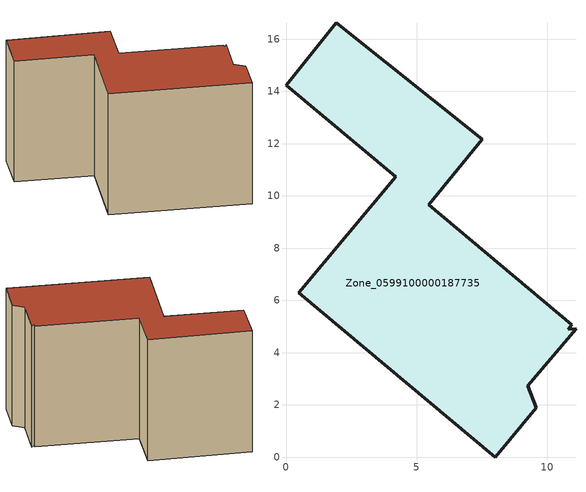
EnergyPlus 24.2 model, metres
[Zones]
Zone_0599100000187735
 floor ground (C_G): 9.26,2.73 9.59,1.9 8.01,0 0.49,6.29 4.2,10.73 0,14.24 1.93,16.62 7.51,12.16 5.46,9.66 10.93,5.08 10.81,4.9 11.1,4.92 z0
 wall outside (C_F): 9.59,1.9 9.26,2.73 11.1,4.92 10.81,4.9 10.93,5.08 5.46,9.66 7.51,12.16 1.93,16.62 0,14.24 4.2,10.73 0.49,6.29 8.01,0 9.59,1.9 z0:9.17
 roof outside (C_R): 11.1,4.92 10.81,4.9 10.93,5.08 5.46,9.66 7.51,12.16 1.93,16.62 0,14.24 4.2,10.73 0.49,6.29 8.01,0 9.59,1.9 9.26,2.73 z9.17
[BUILDING]
Pand.0599100000187735: North Axis=0; Terrain=City; Loads Convergence Tolerance Value=0.04; Temperature Convergence Tolerance Value=0.4; Solar Distribution=FullExterior; Maximum Number of Warmup Days=25; Minimum Number of Warmup Days=1
[Site:Location]
Rotterdam.The.Hague.AP_ZH_NLD Design_Conditions: Latitude=51.96; Longitude=4.45; Time Zone=1; Elevation=-4.5
[SITE:GROUNDTEMPERATURE:BUILDINGSURFACE]
18, 18, 18, 18, 18, 18, 18, 18, 18, 18, 18, 18
[MATERIAL] Thermal Absorptance=0.9; Solar Absorptance=0.7; Visible Absorptance=0.7
Name | Roughness | Thickness | Conductivity | Density | Specific Heat
G.TC.1946 | MediumSmooth | 0.15 | 1 | 540 | 1210
F.TC.1946 | Rough | 0.3 | 0.857143 | 1920 | 840
R.TC.1946 | MediumRough | 0.2 | 0.909091 | 1500 | 1000
[CONSTRUCTION]
C_G: G.TC.1946
C_F: F.TC.1946
C_R: R.TC.1946
[ZONE]
Zone_0599100000187735: Type=1; Multiplier=1; Ceiling Height=Autocalculate; Volume=Autocalculate; Floor Area=autocalculate; Part of Total Floor Area=Yes
[ZONEINFILTRATION:DESIGNFLOWRATE]
Infil_Zone_0599100000187735: Zone or ZoneList or Space or SpaceList=Zone_0599100000187735; Schedule=AlwaysOn; Design Flow Rate Calculation Method=Flow/Area; Flow Rate per Floor Area=0.003; Constant Term Coefficient=1; Temperature Term Coefficient=0; Velocity Term Coefficient=0; Velocity Squared Term Coefficient=0
[HVACTEMPLATE:ZONE:IDEALLOADSAIRSYSTEM]
Zone_0599100000187735: Maximum Heating Supply Air Temperature=50; Minimum Cooling Supply Air Temperature=13; Maximum Heating Supply Air Humidity Ratio=0.0156; Minimum Cooling Supply Air Humidity Ratio=0.0077; Heating Limit=NoLimit; Cooling Limit=NoLimit; Dehumidification Control Type=ConstantSensibleHeatRatio; Cooling Sensible Heat Ratio=0.7; Dehumidification Setpoint=60; Humidification Control Type=None; Humidification Setpoint=30; Outdoor Air Method=None; Outdoor Air Flow Rate per Person=0.00944; Outdoor Air Flow Rate per Zone Floor Area=0; Outdoor Air Flow Rate per Zone=0; Demand Controlled Ventilation Type=None; Outdoor Air Economizer Type=NoEconomizer; Heat Recovery Type=None; Sensible Heat Recovery Effectiveness=0.7; Latent Heat Recovery Effectiveness=0.65
[ZONECONTROL:THERMOSTAT]
ThermostatControl_Zone_0599100000187735: Zone or ZoneList=Zone_0599100000187735; Control Type Schedule=DualSetpointControlType; Control 1=Thermostat_Zone_0599100000187735; Temperature Difference Between Cutout And Setpoint=0
[THERMOSTATSETPOINT:DUALSETPOINT]
Thermostat_Zone_0599100000187735: Heating Setpoint Temperature Schedule=HeatingSetpoint_Zone_0599100000187735; Cooling Setpoint Temperature Schedule=CoolingSetpoint_Zone_0599100000187735
[SCHEDULE:COMPACT]
HeatingSetpoint_Zone_0599100000187735: Through: 12/31, For: AllDays, Until: 24:00, 21
CoolingSetpoint_Zone_0599100000187735: Through: 12/31, For: AllDays, Until: 24:00, 24
DualSetpointControlType: Through: 12/31, For: AllDays, Until: 24:00, 4
AlwaysOn: Through: 12/31, For: AllDays, Until: 24:00, 1
